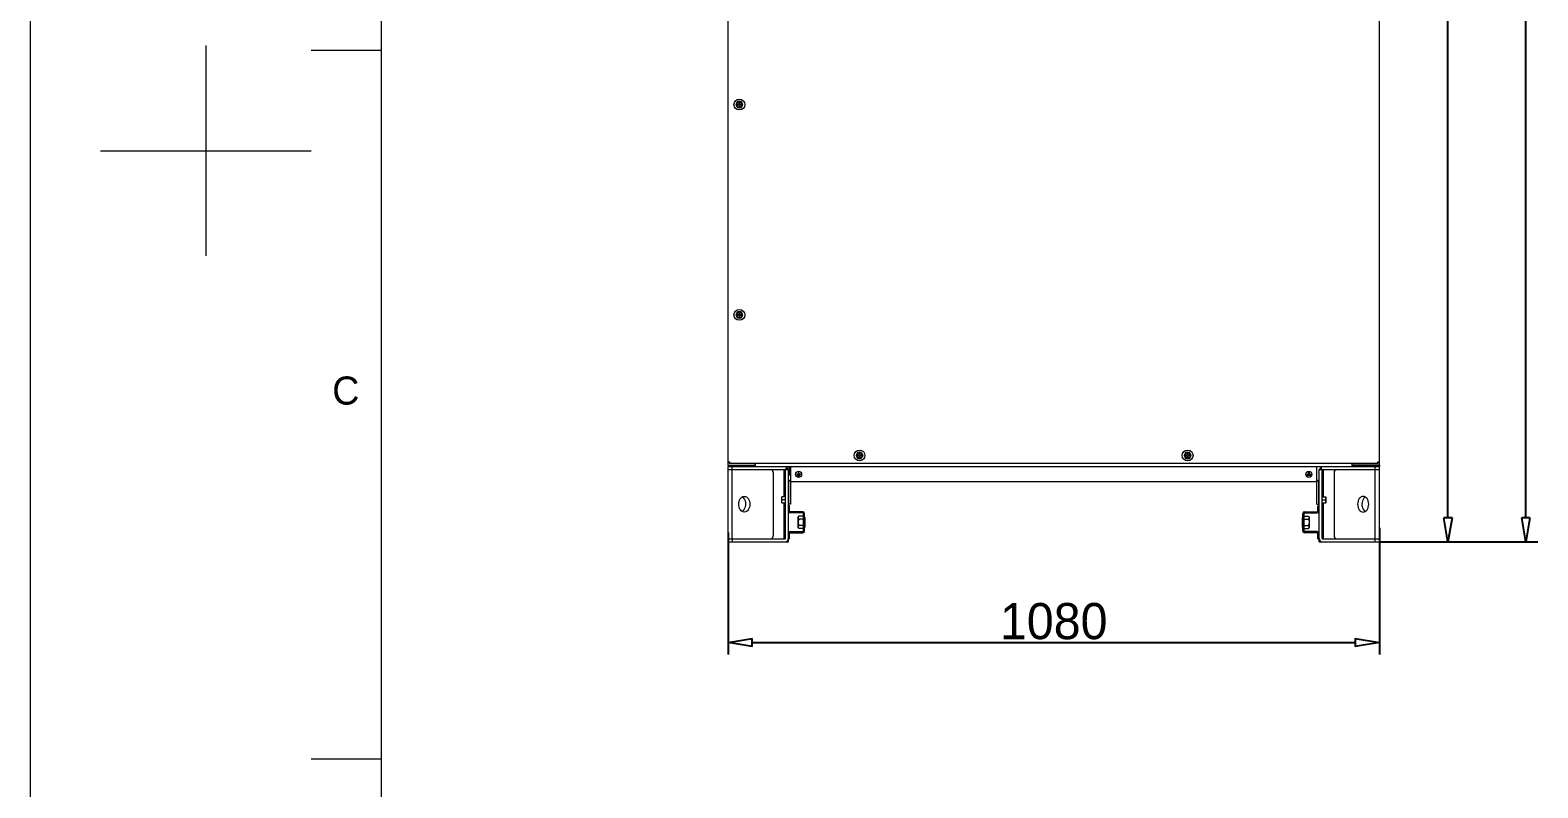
# Model space of a CAD drawing. Header units: inches. Extents: x -4705 to 38647, y 7098 to 31800.
# Drawn here: x 3432 to 5932, y 26846 to 28104 of the extents above; entities that cross this region are included whole.
import ezdxf

# ---------------------------------------------------------------- set-up
doc = ezdxf.new("R2010")
doc.units = ezdxf.units.IN
doc.header["$LTSCALE"] = 10
doc.header["$MEASUREMENT"] = 0
doc.layers.get('0').update_dxf_attribs({"lineweight": 0})
doc.layers.get('Defpoints').update_dxf_attribs({"lineweight": 0})
doc.layers.add('00_COMPONENTS', color=7, linetype='Continuous', lineweight=0)
doc.styles.add('DWGTransNewTextStyle', font='SourceHanSansCN-Normal.ttf')
doc.styles.get("Standard").update_dxf_attribs({"font": 'SourceHanSansCN-Normal.ttf'})
doc.dimstyles.get("Standard").update_dxf_attribs({"dimtxt": 60, "dimasz": 30, "dimexe": 0.18, "dimexo": 0.0625, "dimgap": 5, "dimtad": 0, "dimtoh": 1, "dimdec": 0, "dimdsep": 46, "dimtxsty": 'Standard', "dimblk": 'CLOSEDBLANK', "dimcen": 0.09, "dimadec": 0, "dimazin": 0, "dimtfac": 1, "dimtdec": 0, "dimtofl": 0, "dimtmove": 0, "dimatfit": 3, "dimldrblk": 'CLOSEDBLANK', "dimfxl": 1, "dimtolj": 1, "dimtzin": 0, "dimarcsym": 0})

# ---------------------------------------------------------------- blocks, each defined once
blk = doc.blocks.new('_ClosedBlank')
at = {"color": 0, "linetype": 'ByBlock', "lineweight": -2}
for p, q in [((-1, 0.167), (0, 0)), ((-1, 0.167), (-1, -0.167)), ((0, 0), (-1, -0.167))]:
    blk.add_line(p, q, dxfattribs=at)
blk = doc.blocks.new('*D59')
at = {"color": 0, "lineweight": -2, "transparency": 16777216}
for p, q in [((5669.6, 27277.6), (5669.6, 27067.7)), ((4589.6, 27270.1), (4589.6, 27067.7))]:
    blk.add_line(p, q, dxfattribs=at)
at = {"lineweight": -2, "transparency": 16777216}
blk.add_line((4629.6, 27087.7), (5629.6, 27087.7), dxfattribs=at)
at = {"layer": 'Defpoints', "color": 0, "transparency": 16777216}
for p in [(5669.6, 27279.6), (4589.6, 27272.1), (5669.6, 27087.7)]:
    blk.add_point(p, dxfattribs=at)
at = {"linetype": 'ByBlock', "lineweight": -2, "transparency": 16777216, "xscale": 40, "yscale": 40, "zscale": 40, "rotation": 180}
blk.add_blockref('_ClosedBlank', (4589.6, 27087.7), dxfattribs=at)
at = {"linetype": 'ByBlock', "lineweight": -2, "transparency": 16777216, "xscale": 40, "yscale": 40, "zscale": 40}
blk.add_blockref('_ClosedBlank', (5669.6, 27087.7), dxfattribs=at)
at = {"color": 0, "ltscale": 50, "transparency": 16777216, "insert": (5129.6, 27122.7), "char_height": 60, "attachment_point": 5}
blk.add_mtext('\\A1;1080', dxfattribs=at)
blk = doc.blocks.new('*D60')
at = {"color": 0, "lineweight": -2, "transparency": 16777216}
for p, q in [((5654.1, 29431.1), (5932.4, 29431.1)), ((5671.6, 27254.6), (5932.4, 27254.6))]:
    blk.add_line(p, q, dxfattribs=at)
at = {"lineweight": -2, "transparency": 16777216}
blk.add_line((5912.4, 27294.6), (5912.4, 29391.1), dxfattribs=at)
at = {"layer": 'Defpoints', "color": 0, "transparency": 16777216}
for p in [(5652.1, 29431.1), (5912.4, 29431.1), (5669.6, 27254.6)]:
    blk.add_point(p, dxfattribs=at)
at = {"linetype": 'ByBlock', "lineweight": -2, "transparency": 16777216, "xscale": 40, "yscale": 40, "zscale": 40}
for p, rotation in [((5912.4, 29431.1), 90), ((5912.4, 27254.6), 270)]:
    blk.add_blockref('_ClosedBlank', p, dxfattribs=dict(at, rotation=rotation))
at = {"color": 0, "ltscale": 50, "transparency": 16777216, "insert": (5877.4, 28342.8), "char_height": 60, "attachment_point": 5, "rotation": 90}
blk.add_mtext('\\A1;2177', dxfattribs=at)
blk = doc.blocks.new('*D61')
at = {"color": 0, "lineweight": -2, "transparency": 16777216}
for p, q in [((5671.6, 29404.6), (5803.4, 29404.6)), ((5671.6, 27254.6), (5803.4, 27254.6))]:
    blk.add_line(p, q, dxfattribs=at)
at = {"lineweight": -2, "transparency": 16777216}
blk.add_line((5783.4, 27294.6), (5783.4, 29364.6), dxfattribs=at)
at = {"layer": 'Defpoints', "color": 0, "transparency": 16777216}
for p in [(5669.6, 29404.6), (5783.4, 29404.6), (5669.6, 27254.6)]:
    blk.add_point(p, dxfattribs=at)
at = {"linetype": 'ByBlock', "lineweight": -2, "transparency": 16777216, "xscale": 40, "yscale": 40, "zscale": 40}
for p, rotation in [((5783.4, 29404.6), 90), ((5783.4, 27254.6), 270)]:
    blk.add_blockref('_ClosedBlank', p, dxfattribs=dict(at, rotation=rotation))
at = {"color": 0, "ltscale": 50, "transparency": 16777216, "insert": (5748.4, 28329.6), "char_height": 60, "attachment_point": 5, "rotation": 90}
blk.add_mtext('\\A1;2150', dxfattribs=at)

msp = doc.modelspace()

# ---------------------------------------------------------------- linework, layer by layer
msp.add_line((3432.404, 30441.892), (3432.404, 23525.505))
at = {"color": 7, "linetype": 'Continuous', "lineweight": 0}
for p, q in [((4014.592, 30325.455), (4014.592, 23641.942)), ((3723.498, 28078.211), (3723.498, 27728.898)), ((3898.154, 28070.348), (4014.592, 28070.348)), ((3548.842, 27903.555), (3898.154, 27903.555)), ((3898.154, 26894.329), (4014.592, 26894.329))]:
    msp.add_line(p, q, dxfattribs=at)
at = {"color": 7, "linetype": 'Continuous'}
for p, q in [((5669.642, 27381.566), (5669.642, 29404.566)), ((4589.642, 27381.566), (4589.642, 28893.369)), ((4589.642, 27387.566), (4592.642, 27384.566)), ((4589.642, 27387.566), (4592.642, 27387.566)), ((4589.642, 27381.566), (4634.642, 27381.566)), ((4589.642, 27381.566), (4589.642, 27379.566)), ((4589.642, 27379.566), (4632.642, 27379.566)), ((4589.642, 27254.566), (4589.642, 27379.566)), ((4589.742, 27381.566), (4632.642, 27381.566)), ((4592.642, 27384.566), (4592.642, 27387.566)), ((5666.642, 27384.566), (4592.642, 27384.566)), ((4596.712, 27379.566), (4686.107, 27379.566)), ((4596.712, 27374.566), (4596.712, 27379.566)), ((4632.642, 27381.566), (4632.642, 27379.566)), ((4634.642, 27384.566), (4634.642, 27381.566)), ((4634.642, 27379.566), (4634.642, 27384.566)), ((4686.107, 27379.566), (5573.178, 27379.566)), ((4686.107, 27379.566), (4686.107, 27374.566)), ((4689.607, 27374.566), (4686.107, 27378.066)), ((4690.142, 27379.566), (4690.142, 27378.366)), ((4690.342, 27378.166), (4690.142, 27378.366)), ((4690.142, 27378.366), (4693.642, 27378.366)), ((4690.342, 27378.166), (4693.642, 27378.166)), ((4691.392, 27378.166), (4691.392, 27365.566)), ((4693.642, 27354.566), (4693.642, 27379.566)), ((5565.642, 27354.566), (5565.642, 27379.566)), ((5573.178, 27378.066), (5569.678, 27374.566)), ((5573.178, 27379.566), (5662.572, 27379.566)), ((5573.178, 27379.566), (5573.178, 27374.566)), ((5624.642, 27381.566), (5624.642, 27384.566)), ((5624.642, 27379.566), (5624.642, 27384.566)), ((5669.642, 27381.566), (5624.642, 27381.566)), ((5626.642, 27381.566), (5669.414, 27381.566)), ((5626.642, 27381.566), (5626.642, 27379.566)), ((5626.642, 27379.566), (5669.642, 27379.566)), ((5662.572, 27254.566), (5662.572, 27379.566)), ((5666.642, 27387.566), (5669.642, 27387.566)), ((5666.642, 27387.566), (5666.642, 27384.566)), ((5669.642, 27387.566), (5666.642, 27384.566)), ((5669.642, 27381.566), (5669.642, 27379.566)), ((5669.642, 27254.566), (5669.642, 27379.566)), ((4589.641, 27374.566), (4689.642, 27374.566)), ((4596.712, 27259.566), (4596.712, 27374.566)), ((4664.595, 27369.566), (4664.595, 27264.566)), ((4682.921, 27374.137), (4682.571, 27374.066)), ((4684.642, 27374.066), (4682.571, 27374.066)), ((4682.571, 27329.566), (4682.571, 27374.066)), ((4684.642, 27260.066), (4684.642, 27374.566)), ((4689.642, 27260.066), (4689.642, 27374.566)), ((4689.642, 27354.566), (4690.776, 27354.566)), ((4690.642, 27317.066), (4690.642, 27354.066)), ((4691.892, 27365.066), (4691.392, 27365.566)), ((4691.392, 27365.566), (4693.642, 27365.566)), ((4691.892, 27365.066), (4693.642, 27365.066)), ((4693.142, 27354.066), (4693.142, 27317.066)), ((4693.642, 27354.566), (5565.642, 27354.566)), ((4709.642, 27367.066), (4703.642, 27367.066)), ((4703.642, 27367.066), (4703.642, 27366.466)), ((4703.642, 27366.466), (4709.642, 27366.466)), ((4708.892, 27365.966), (4704.392, 27365.966)), ((4704.392, 27365.966), (4704.392, 27365.366)), ((4704.392, 27365.366), (4708.892, 27365.366)), ((4708.142, 27364.766), (4705.142, 27364.766)), ((4705.142, 27364.766), (4705.142, 27364.166)), ((4705.142, 27364.166), (4708.142, 27364.166)), ((4706.942, 27370.066), (4706.342, 27370.066)), ((4706.342, 27370.066), (4706.342, 27367.066)), ((4706.942, 27367.066), (4706.942, 27370.066)), ((4708.142, 27364.166), (4708.142, 27364.766)), ((4708.892, 27365.366), (4708.892, 27365.966)), ((4709.642, 27366.466), (4709.642, 27367.066)), ((5549.642, 27367.066), (5555.642, 27367.066)), ((5549.642, 27366.466), (5549.642, 27367.066)), ((5555.642, 27366.466), (5549.642, 27366.466)), ((5550.392, 27365.966), (5554.892, 27365.966)), ((5550.392, 27365.366), (5550.392, 27365.966)), ((5554.892, 27365.366), (5550.392, 27365.366)), ((5551.142, 27364.766), (5554.142, 27364.766)), ((5551.142, 27364.166), (5551.142, 27364.766)), ((5554.142, 27364.166), (5551.142, 27364.166)), ((5552.342, 27370.066), (5552.942, 27370.066)), ((5552.342, 27367.066), (5552.342, 27370.066)), ((5552.942, 27370.066), (5552.942, 27367.066)), ((5554.142, 27364.766), (5554.142, 27364.166)), ((5554.892, 27365.966), (5554.892, 27365.366)), ((5555.642, 27367.066), (5555.642, 27366.466)), ((5566.142, 27317.066), (5566.142, 27354.066)), ((5568.508, 27354.566), (5569.642, 27354.566)), ((5568.642, 27354.066), (5568.642, 27317.066)), ((5569.642, 27374.566), (5669.642, 27374.566)), ((5569.642, 27260.066), (5569.642, 27374.566)), ((5574.642, 27260.066), (5574.642, 27374.566)), ((5574.642, 27374.066), (5576.713, 27374.066)), ((5576.363, 27374.137), (5576.713, 27374.066)), ((5576.713, 27329.566), (5576.713, 27374.066)), ((5594.689, 27369.566), (5594.689, 27264.566)), ((4684.642, 27329.566), (4678.642, 27329.566)), ((4678.642, 27319.566), (4678.642, 27329.566)), ((5574.642, 27329.566), (5580.642, 27329.566)), ((5580.642, 27329.566), (5580.642, 27319.566)), ((4678.642, 27319.566), (4684.642, 27319.566)), ((4684.642, 27324.566), (4679.416, 27324.566)), ((4682.571, 27260.066), (4682.571, 27319.566)), ((4691.642, 27314.566), (4689.642, 27314.566)), ((4693.142, 27317.066), (4690.642, 27317.066)), ((4691.642, 27305.566), (4691.642, 27314.566)), ((4713.642, 27304.566), (4692.642, 27304.566)), ((4713.642, 27302.566), (4692.642, 27302.566)), ((4714.642, 27272.566), (4714.642, 27301.566)), ((4716.642, 27272.566), (4716.642, 27301.566)), ((5542.642, 27272.566), (5542.642, 27301.566)), ((5544.642, 27272.566), (5544.642, 27301.566)), ((5545.642, 27304.566), (5566.642, 27304.566)), ((5545.642, 27302.566), (5566.642, 27302.566)), ((5566.142, 27317.066), (5568.642, 27317.066)), ((5567.642, 27314.566), (5569.642, 27314.566)), ((5567.642, 27305.566), (5567.642, 27314.566)), ((5574.642, 27324.566), (5579.869, 27324.566)), ((5574.642, 27319.566), (5580.642, 27319.566)), ((5576.713, 27260.066), (5576.713, 27319.566)), ((4707.535, 27297.458), (4706.142, 27296.066)), ((4706.142, 27278.066), (4706.142, 27296.066)), ((4707.535, 27276.673), (4706.142, 27278.066)), ((4714.642, 27297.458), (4707.535, 27297.458)), ((4714.642, 27292.262), (4707.535, 27292.262)), ((4714.642, 27281.869), (4707.535, 27281.869)), ((4714.642, 27276.673), (4707.535, 27276.673)), ((4717.642, 27295.056), (4716.642, 27295.056)), ((4717.642, 27279.076), (4716.642, 27279.076)), ((4717.642, 27279.076), (4717.642, 27295.056)), ((5541.642, 27295.056), (5542.642, 27295.056)), ((5541.642, 27295.056), (5541.642, 27279.076)), ((5541.642, 27279.076), (5542.642, 27279.076)), ((5544.642, 27297.458), (5551.75, 27297.458)), ((5544.642, 27292.262), (5551.75, 27292.262)), ((5544.642, 27281.869), (5551.75, 27281.869)), ((5544.642, 27276.673), (5551.75, 27276.673)), ((5551.75, 27297.458), (5553.142, 27296.066)), ((5551.75, 27276.673), (5553.142, 27278.066)), ((5553.142, 27296.066), (5553.142, 27278.066)), ((4589.641, 27259.566), (4684.142, 27259.566)), ((4589.642, 27254.566), (4689.642, 27254.566)), ((4596.712, 27259.566), (4596.712, 27254.566)), ((4691.642, 27259.566), (4689.642, 27259.566)), ((4689.642, 27254.566), (4689.642, 27259.566)), ((4691.642, 27259.566), (4691.642, 27268.566)), ((4692.642, 27271.566), (4713.642, 27271.566)), ((4692.642, 27269.566), (4713.642, 27269.566)), ((5566.642, 27271.566), (5545.642, 27271.566)), ((5566.642, 27269.566), (5545.642, 27269.566)), ((5567.642, 27259.566), (5567.642, 27268.566)), ((5567.642, 27259.566), (5569.642, 27259.566)), ((5569.642, 27254.566), (5569.642, 27259.566)), ((5569.642, 27254.566), (5669.642, 27254.566)), ((5575.142, 27259.566), (5669.642, 27259.566))]:
    msp.add_line(p, q, dxfattribs=at)
for centre in [(4706.642, 27366.566), (5552.642, 27366.566)]:
    msp.add_circle(centre, 5, dxfattribs=at)
for centre, radius, start, end in [((4686.782, 27359.517), 15.089, 98.145749, 99.036143), ((4693.642, 27354.066), 3, 90, 180), ((4693.642, 27354.066), 0.5, 90, 180), ((5565.642, 27354.066), 3, 0, 90), ((5565.642, 27354.066), 0.5, 0, 90), ((5572.502, 27359.517), 15.089, 80.963857, 81.854251), ((4692.642, 27305.566), 3, 180, 270), ((4692.642, 27305.566), 1, 180, 270), ((4713.642, 27301.566), 3, 0, 90), ((4713.642, 27301.566), 1, 0, 90), ((5545.642, 27301.566), 3, 90, 180), ((5545.642, 27301.566), 1, 90, 180), ((5566.642, 27305.566), 3, 270, 0), ((5566.642, 27305.566), 1, 270, 0), ((4708.442, 27279.274), 2.3, 180.060723, 190.140882), ((5550.777, 27279.284), 2.366, 349.899533, 350.932886), ((5550.806, 27279.279), 2.337, 350.930943, 353.018857), ((5550.84, 27279.275), 2.303, 353.019497, 355.087424), ((5550.862, 27279.273), 2.28, 355.134672, 356.199676), ((5550.875, 27279.272), 2.267, 356.199716, 357.269498), ((5550.886, 27279.272), 2.256, 357.269575, 358.297602), ((5550.898, 27279.271), 2.244, 358.3431, 359.999211), ((4684.142, 27260.066), 5.5, 270, 0), ((4684.142, 27260.066), 0.5, 270, 0), ((4692.642, 27268.566), 3, 90, 180), ((4692.642, 27268.566), 1, 90, 180), ((4713.642, 27272.566), 3, 270, 0), ((4713.642, 27272.566), 1, 270, 0), ((5545.642, 27272.566), 3, 180, 270), ((5545.642, 27272.566), 1, 180, 270), ((5566.642, 27268.566), 3, 0, 90), ((5566.642, 27268.566), 1, 0, 90), ((5575.142, 27260.066), 5.5, 180, 270), ((5575.142, 27260.066), 0.5, 180, 270)]:
    msp.add_arc(centre, radius, start, end, dxfattribs=at)
for points, knots in [([(4686.107, 27379.566), (4686.226, 27379.566), (4687.008, 27379.07), (4686.95, 27378.026), (4686.92, 27377.305)], [0, 0, 0, 0, 0.14178984, 1, 1, 1, 1]), ([(4686.92, 27377.305), (4686.911, 27377.096), (4686.828, 27376.163), (4686.58, 27375.247), (4686.318, 27374.57)], [0, 0, 0, 0, 0.22353811, 1, 1, 1, 1]), ([(5573.178, 27379.566), (5573.059, 27379.566), (5572.277, 27379.07), (5572.335, 27378.026), (5572.365, 27377.305)], [0, 0, 0, 0, 0.14178984, 1, 1, 1, 1]), ([(5572.365, 27377.305), (5572.373, 27377.096), (5572.457, 27376.163), (5572.705, 27375.247), (5572.967, 27374.57)], [0, 0, 0, 0, 0.22353811, 1, 1, 1, 1]), ([(4664.595, 27369.566), (4664.595, 27370.794), (4664.127, 27373.077), (4662.025, 27374.566), (4661.059, 27374.566)], [0, 0, 0, 0, 0.55976684, 1, 1, 1, 1]), ([(5598.224, 27374.566), (5597.259, 27374.566), (5595.156, 27373.077), (5594.689, 27370.794), (5594.689, 27369.566)], [0, 0, 0, 0, 0.44023316, 1, 1, 1, 1]), ([(4607.319, 27317.066), (4607.319, 27318.74), (4607.757, 27321.99), (4609.681, 27326.245), (4612.677, 27329.274), (4615.293, 27330.066), (4616.511, 27330.066)], [0, 0, 0, 0, 0.28796877, 0.55534426, 0.79053327, 1, 1, 1, 1]), ([(4612.99, 27329.057), (4613.858, 27328.543), (4617.316, 27325.489), (4618.633, 27320.588), (4618.633, 27317.066)], [0, 0, 0, 0, 0.22266199, 1, 1, 1, 1]), ([(4616.511, 27330.066), (4617.729, 27330.066), (4620.346, 27329.274), (4623.342, 27326.245), (4625.266, 27321.99), (4625.704, 27318.74), (4625.704, 27317.066)], [0, 0, 0, 0, 0.20946673, 0.44465574, 0.71203123, 1, 1, 1, 1]), ([(4678.642, 27327.066), (4678.642, 27327.719), (4678.893, 27328.599), (4679.304, 27329.372), (4679.416, 27329.566)], [0, 0, 0, 0, 0.74500873, 1, 1, 1, 1]), ([(4679.416, 27324.566), (4679.304, 27324.759), (4678.893, 27325.532), (4678.642, 27326.412), (4678.642, 27327.066)], [0, 0, 0, 0, 0.25499126, 1, 1, 1, 1]), ([(5579.869, 27329.566), (5579.981, 27329.372), (5580.391, 27328.599), (5580.642, 27327.719), (5580.642, 27327.066)], [0, 0, 0, 0, 0.25499126, 1, 1, 1, 1]), ([(5580.642, 27327.066), (5580.642, 27326.412), (5580.391, 27325.532), (5579.981, 27324.759), (5579.869, 27324.566)], [0, 0, 0, 0, 0.74500873, 1, 1, 1, 1]), ([(5642.772, 27330.066), (5641.554, 27330.066), (5638.938, 27329.274), (5635.941, 27326.245), (5634.018, 27321.99), (5633.58, 27318.74), (5633.58, 27317.066)], [0, 0, 0, 0, 0.20946673, 0.44465574, 0.71203123, 1, 1, 1, 1]), ([(5646.294, 27329.057), (5645.426, 27328.543), (5641.968, 27325.489), (5640.651, 27320.588), (5640.651, 27317.066)], [0, 0, 0, 0, 0.22266199, 1, 1, 1, 1]), ([(5651.965, 27317.066), (5651.965, 27318.74), (5651.527, 27321.99), (5649.603, 27326.245), (5646.607, 27329.274), (5643.99, 27330.066), (5642.772, 27330.066)], [0, 0, 0, 0, 0.28796877, 0.55534426, 0.79053327, 1, 1, 1, 1]), ([(4616.511, 27304.066), (4615.293, 27304.066), (4612.677, 27304.857), (4609.681, 27307.886), (4607.757, 27312.141), (4607.319, 27315.391), (4607.319, 27317.066)], [0, 0, 0, 0, 0.20946673, 0.44465574, 0.71203123, 1, 1, 1, 1]), ([(4618.633, 27317.066), (4618.633, 27315.805), (4618.206, 27311.349), (4615.79, 27306.731), (4612.99, 27305.074)], [0, 0, 0, 0, 0.2792902, 1, 1, 1, 1]), ([(4625.704, 27317.066), (4625.704, 27315.391), (4625.266, 27312.141), (4623.342, 27307.886), (4620.346, 27304.857), (4617.729, 27304.066), (4616.511, 27304.066)], [0, 0, 0, 0, 0.28796877, 0.55534426, 0.79053327, 1, 1, 1, 1]), ([(4678.642, 27322.066), (4678.642, 27322.719), (4678.893, 27323.599), (4679.304, 27324.372), (4679.416, 27324.566)], [0, 0, 0, 0, 0.74500873, 1, 1, 1, 1]), ([(4679.416, 27319.566), (4679.304, 27319.759), (4678.893, 27320.532), (4678.642, 27321.412), (4678.642, 27322.066)], [0, 0, 0, 0, 0.25499126, 1, 1, 1, 1]), ([(5579.869, 27324.566), (5579.981, 27324.372), (5580.391, 27323.599), (5580.642, 27322.719), (5580.642, 27322.066)], [0, 0, 0, 0, 0.25499126, 1, 1, 1, 1]), ([(5580.642, 27322.066), (5580.642, 27321.412), (5580.391, 27320.532), (5579.981, 27319.759), (5579.869, 27319.566)], [0, 0, 0, 0, 0.74500873, 1, 1, 1, 1]), ([(5633.58, 27317.066), (5633.58, 27315.391), (5634.018, 27312.141), (5635.941, 27307.886), (5638.938, 27304.857), (5641.554, 27304.066), (5642.772, 27304.066)], [0, 0, 0, 0, 0.28796877, 0.55534426, 0.79053327, 1, 1, 1, 1]), ([(5640.651, 27317.066), (5640.651, 27315.805), (5641.077, 27311.349), (5643.494, 27306.731), (5646.294, 27305.074)], [0, 0, 0, 0, 0.2792902, 1, 1, 1, 1]), ([(5642.772, 27304.066), (5643.99, 27304.066), (5646.607, 27304.857), (5649.603, 27307.886), (5651.527, 27312.141), (5651.965, 27315.391), (5651.965, 27317.066)], [0, 0, 0, 0, 0.20946673, 0.44465574, 0.71203123, 1, 1, 1, 1]), ([(4706.142, 27294.86), (4706.142, 27295.088), (4706.304, 27296.092), (4706.989, 27296.912), (4707.535, 27297.458)], [0, 0, 0, 0, 0.22797995, 1, 1, 1, 1]), ([(4707.535, 27292.262), (4707.338, 27292.458), (4706.669, 27293.177), (4706.142, 27294.144), (4706.142, 27294.86)], [0, 0, 0, 0, 0.27961361, 1, 1, 1, 1]), ([(4706.142, 27287.066), (4706.142, 27287.518), (4706.28, 27289.323), (4706.93, 27291.053), (4707.535, 27292.262)], [0, 0, 0, 0, 0.2506403, 1, 1, 1, 1]), ([(4707.535, 27281.869), (4706.93, 27283.078), (4706.28, 27284.808), (4706.142, 27286.614), (4706.142, 27287.066)], [0, 0, 0, 0, 0.74935975, 1, 1, 1, 1]), ([(4706.142, 27279.271), (4706.142, 27279.499), (4706.304, 27280.503), (4706.989, 27281.324), (4707.535, 27281.869)], [0, 0, 0, 0, 0.22797995, 1, 1, 1, 1]), ([(4707.535, 27276.673), (4707.366, 27276.841), (4706.78, 27277.47), (4706.288, 27278.25), (4706.178, 27278.869)], [0, 0, 0, 0, 0.27450565, 1, 1, 1, 1]), ([(5551.75, 27297.458), (5551.946, 27297.261), (5552.616, 27296.542), (5553.142, 27295.576), (5553.142, 27294.86)], [0, 0, 0, 0, 0.27961361, 1, 1, 1, 1]), ([(5553.142, 27294.86), (5553.142, 27294.632), (5552.98, 27293.628), (5552.296, 27292.807), (5551.75, 27292.262)], [0, 0, 0, 0, 0.22797995, 1, 1, 1, 1]), ([(5551.75, 27292.262), (5552.354, 27291.053), (5553.005, 27289.323), (5553.142, 27287.518), (5553.142, 27287.066)], [0, 0, 0, 0, 0.74935975, 1, 1, 1, 1]), ([(5553.142, 27287.066), (5553.142, 27286.614), (5553.005, 27284.808), (5552.354, 27283.078), (5551.75, 27281.869)], [0, 0, 0, 0, 0.2506403, 1, 1, 1, 1]), ([(5551.75, 27281.869), (5551.946, 27281.673), (5552.616, 27280.954), (5553.142, 27279.987), (5553.142, 27279.271)], [0, 0, 0, 0, 0.27961361, 1, 1, 1, 1]), ([(5553.106, 27278.869), (5553.071, 27278.673), (5552.808, 27277.836), (5552.224, 27277.147), (5551.75, 27276.673)], [0, 0, 0, 0, 0.22885694, 1, 1, 1, 1]), ([(4661.059, 27259.566), (4662.025, 27259.566), (4664.127, 27261.054), (4664.595, 27263.338), (4664.595, 27264.566)], [0, 0, 0, 0, 0.44023316, 1, 1, 1, 1]), ([(4682.218, 27259.566), (4682.314, 27259.566), (4682.499, 27259.738), (4682.571, 27259.947), (4682.571, 27260.066)], [0, 0, 0, 0, 0.44703395, 1, 1, 1, 1]), ([(5577.067, 27259.566), (5576.971, 27259.566), (5576.785, 27259.738), (5576.713, 27259.947), (5576.713, 27260.066)], [0, 0, 0, 0, 0.44703395, 1, 1, 1, 1]), ([(5594.689, 27264.566), (5594.689, 27263.338), (5595.156, 27261.054), (5597.259, 27259.566), (5598.224, 27259.566)], [0, 0, 0, 0, 0.55976684, 1, 1, 1, 1])]:
    msp.add_open_spline(points, degree=3, knots=knots, dxfattribs=at)
for points in [[(4684.412, 27374.419), (4683.913, 27374.34), (4683.417, 27374.238), (4682.921, 27374.137)], [(5574.872, 27374.419), (5575.372, 27374.34), (5575.868, 27374.238), (5576.363, 27374.137)]]:
    msp.add_open_spline(points, degree=3, dxfattribs=at)
at = {"layer": '00_COMPONENTS', "color": 7, "linetype": 'Continuous'}
for p, q in [((4605.506, 27985.155), (4602.619, 27980.155)), ((4602.619, 27980.155), (4605.506, 27975.155)), ((4605.292, 27980.655), (4605.292, 27979.655)), ((4607.392, 27980.655), (4605.292, 27980.655)), ((4605.292, 27979.655), (4607.392, 27979.655)), ((4611.279, 27985.155), (4605.506, 27985.155)), ((4605.506, 27975.155), (4611.279, 27975.155)), ((4607.892, 27983.255), (4607.892, 27981.155)), ((4608.892, 27983.255), (4607.892, 27983.255)), ((4607.892, 27979.155), (4607.892, 27977.055)), ((4607.892, 27977.055), (4608.892, 27977.055)), ((4608.892, 27981.155), (4608.892, 27983.255)), ((4608.892, 27977.055), (4608.892, 27979.155)), ((4611.492, 27980.655), (4609.392, 27980.655)), ((4609.392, 27979.655), (4611.492, 27979.655)), ((4614.166, 27980.155), (4611.279, 27985.155)), ((4611.279, 27975.155), (4614.166, 27980.155)), ((4611.492, 27979.655), (4611.492, 27980.655)), ((4605.506, 27636.155), (4602.619, 27631.155)), ((4602.619, 27631.155), (4605.506, 27626.155)), ((4605.292, 27631.655), (4605.292, 27630.655)), ((4607.392, 27631.655), (4605.292, 27631.655)), ((4605.292, 27630.655), (4607.392, 27630.655)), ((4611.279, 27636.155), (4605.506, 27636.155)), ((4605.506, 27626.155), (4611.279, 27626.155)), ((4607.892, 27634.255), (4607.892, 27632.155)), ((4608.892, 27634.255), (4607.892, 27634.255)), ((4607.892, 27630.155), (4607.892, 27628.055)), ((4607.892, 27628.055), (4608.892, 27628.055)), ((4608.892, 27632.155), (4608.892, 27634.255)), ((4608.892, 27628.055), (4608.892, 27630.155)), ((4611.492, 27631.655), (4609.392, 27631.655)), ((4609.392, 27630.655), (4611.492, 27630.655)), ((4614.166, 27631.155), (4611.279, 27636.155)), ((4611.279, 27626.155), (4614.166, 27631.155)), ((4611.492, 27630.655), (4611.492, 27631.655)), ((4804.756, 27402.905), (4801.869, 27397.905)), ((4810.529, 27402.905), (4804.756, 27402.905)), ((4807.142, 27401.005), (4807.142, 27398.905)), ((4808.142, 27401.005), (4807.142, 27401.005)), ((4808.142, 27398.905), (4808.142, 27401.005)), ((4813.416, 27397.905), (4810.529, 27402.905)), ((5348.756, 27402.905), (5345.869, 27397.905)), ((5354.529, 27402.905), (5348.756, 27402.905)), ((5351.142, 27401.005), (5351.142, 27398.905)), ((5352.142, 27401.005), (5351.142, 27401.005)), ((5352.142, 27398.905), (5352.142, 27401.005)), ((5357.416, 27397.905), (5354.529, 27402.905)), ((4801.869, 27397.905), (4804.756, 27392.905)), ((4804.542, 27398.405), (4804.542, 27397.405)), ((4806.642, 27398.405), (4804.542, 27398.405)), ((4804.542, 27397.405), (4806.642, 27397.405)), ((4804.756, 27392.905), (4810.529, 27392.905)), ((4807.142, 27396.905), (4807.142, 27394.805)), ((4807.142, 27394.805), (4808.142, 27394.805)), ((4808.142, 27394.805), (4808.142, 27396.905)), ((4810.742, 27398.405), (4808.642, 27398.405)), ((4808.642, 27397.405), (4810.742, 27397.405)), ((4810.529, 27392.905), (4813.416, 27397.905)), ((4810.742, 27397.405), (4810.742, 27398.405)), ((5345.869, 27397.905), (5348.756, 27392.905)), ((5348.542, 27398.405), (5348.542, 27397.405)), ((5350.642, 27398.405), (5348.542, 27398.405)), ((5348.542, 27397.405), (5350.642, 27397.405)), ((5348.756, 27392.905), (5354.529, 27392.905)), ((5351.142, 27396.905), (5351.142, 27394.805)), ((5351.142, 27394.805), (5352.142, 27394.805)), ((5352.142, 27394.805), (5352.142, 27396.905)), ((5354.742, 27398.405), (5352.642, 27398.405)), ((5352.642, 27397.405), (5354.742, 27397.405)), ((5354.529, 27392.905), (5357.416, 27397.905)), ((5354.742, 27397.405), (5354.742, 27398.405))]:
    msp.add_line(p, q, dxfattribs=at)
for centre, radius in [((4608.392, 27980.155), 9), ((4608.392, 27980.155), 4.5), ((4608.392, 27631.155), 9), ((4608.392, 27631.155), 4.5), ((4807.642, 27397.905), 9), ((4807.642, 27397.905), 4.5), ((5351.642, 27397.905), 9), ((5351.642, 27397.905), 4.5)]:
    msp.add_circle(centre, radius, dxfattribs=at)
for centre, radius, start, end in [((4608.392, 27980.155), 5.474, 174.007553, 185.992447), ((4608.392, 27980.155), 5.355, 129.020216, 170.979784), ((4608.392, 27980.155), 5.355, 189.020216, 230.979784), ((4608.392, 27980.155), 5.474, 114.007553, 125.992447), ((4608.392, 27980.155), 5.474, 234.007553, 245.992447), ((4608.392, 27980.155), 5.355, 69.020216, 110.979784), ((4608.392, 27980.155), 5.355, 249.020216, 290.979784), ((4607.392, 27981.155), 0.5, 270, 0), ((4607.392, 27979.155), 0.5, 0, 90), ((4609.392, 27981.155), 0.5, 180, 270), ((4609.392, 27979.155), 0.5, 90, 180), ((4608.392, 27980.155), 5.474, 54.007553, 65.992447), ((4608.392, 27980.155), 5.474, 294.007553, 305.992447), ((4608.392, 27980.155), 5.355, 9.020216, 50.979784), ((4608.392, 27980.155), 5.355, 309.020216, 350.979784), ((4608.392, 27980.155), 5.474, 354.007553, 5.992447), ((4608.392, 27631.155), 5.474, 174.007553, 185.992447), ((4608.392, 27631.155), 5.355, 129.020216, 170.979784), ((4608.392, 27631.155), 5.355, 189.020216, 230.979784), ((4608.392, 27631.155), 5.474, 114.007553, 125.992447), ((4608.392, 27631.155), 5.474, 234.007553, 245.992447), ((4608.392, 27631.155), 5.355, 69.020216, 110.979784), ((4608.392, 27631.155), 5.355, 249.020216, 290.979784), ((4607.392, 27632.155), 0.5, 270, 0), ((4607.392, 27630.155), 0.5, 0, 90), ((4609.392, 27632.155), 0.5, 180, 270), ((4609.392, 27630.155), 0.5, 90, 180), ((4608.392, 27631.155), 5.474, 54.007553, 65.992447), ((4608.392, 27631.155), 5.474, 294.007553, 305.992447), ((4608.392, 27631.155), 5.355, 9.020216, 50.979784), ((4608.392, 27631.155), 5.355, 309.020216, 350.979784), ((4608.392, 27631.155), 5.474, 354.007553, 5.992447), ((4807.642, 27397.905), 5.355, 129.020216, 170.979784), ((4807.642, 27397.905), 5.474, 114.007553, 125.992447), ((4807.642, 27397.905), 5.355, 69.020216, 110.979784), ((4807.642, 27397.905), 5.474, 54.007553, 65.992447), ((4807.642, 27397.905), 5.355, 9.020216, 50.979784), ((5351.642, 27397.905), 5.355, 129.020216, 170.979784), ((5351.642, 27397.905), 5.474, 114.007553, 125.992447), ((5351.642, 27397.905), 5.355, 69.020216, 110.979784), ((5351.642, 27397.905), 5.474, 54.007553, 65.992447), ((5351.642, 27397.905), 5.355, 9.020216, 50.979784), ((4807.642, 27397.905), 5.474, 174.007553, 185.992447), ((4807.642, 27397.905), 5.355, 189.020216, 230.979784), ((4807.642, 27397.905), 5.474, 234.007553, 245.992447), ((4807.642, 27397.905), 5.355, 249.020216, 290.979784), ((4806.642, 27398.905), 0.5, 270, 0), ((4806.642, 27396.905), 0.5, 0, 90), ((4808.642, 27398.905), 0.5, 180, 270), ((4808.642, 27396.905), 0.5, 90, 180), ((4807.642, 27397.905), 5.474, 294.007553, 305.992447), ((4807.642, 27397.905), 5.355, 309.020216, 350.979784), ((4807.642, 27397.905), 5.474, 354.007553, 5.992447), ((5351.642, 27397.905), 5.474, 174.007553, 185.992447), ((5351.642, 27397.905), 5.355, 189.020216, 230.979784), ((5351.642, 27397.905), 5.474, 234.007553, 245.992447), ((5351.642, 27397.905), 5.355, 249.020216, 290.979784), ((5350.642, 27398.905), 0.5, 270, 0), ((5350.642, 27396.905), 0.5, 0, 90), ((5352.642, 27398.905), 0.5, 180, 270), ((5352.642, 27396.905), 0.5, 90, 180), ((5351.642, 27397.905), 5.474, 294.007553, 305.992447), ((5351.642, 27397.905), 5.355, 309.020216, 350.979784), ((5351.642, 27397.905), 5.474, 354.007553, 5.992447)]:
    msp.add_arc(centre, radius, start, end, dxfattribs=at)

# ---------------------------------------------------------------- texts
at = {"color": 7, "linetype": 'Continuous', "lineweight": 0, "insert": (3955.807, 27528.965), "char_height": 46.575, "attachment_point": 2, "style": 'DWGTransNewTextStyle'}
msp.add_mtext('C', dxfattribs=at)

# ---------------------------------------------------------------- dimensions: what is measured, and where the dimension line sits
at = {"color": 0}
for base, p1, p2, override, picture, middle in [((5912.386056624, 29431.065577981), (5669.64226343, 27254.565577981), (5652.14226343, 29431.065577981), {"dimasz": 40, "dimexe": 20, "dimexo": 2, "dimtad": 1, "dimdec": 0, "dimtxsty": 'Standard', "dimclrd": 256, "dimtmove": 1, "dimatfit": 2, "dimldrblk": 'ClosedBlank'}, '*D60', (5877.386056624, 28342.815577981)), ((5783.357, 29404.566), (5669.642, 27254.566), (5669.642, 29404.566), {"dimasz": 40, "dimexe": 20, "dimexo": 2, "dimtad": 1, "dimtxsty": 'Standard', "dimclrd": 256, "dimtmove": 1, "dimatfit": 2, "dimldrblk": 'ClosedBlank'}, '*D61', (5748.357, 28329.566))]:
    dim = msp.add_linear_dim(base=base, p1=p1, p2=p2, angle=90, dimstyle='Standard', override=override, dxfattribs=at)
    dim.commit()
    dim.dimension.update_dxf_attribs({"geometry": picture, "text_midpoint": middle})
dim = msp.add_linear_dim(base=(5669.642, 27087.697), p1=(4589.642, 27272.095), p2=(5669.642, 27279.566), dimstyle='Standard', override={"dimasz": 40, "dimexe": 20, "dimexo": 2, "dimtad": 1, "dimclrd": 256, "dimtmove": 1, "dimatfit": 2}, dxfattribs=at)
dim.commit()
dim.dimension.update_dxf_attribs({"geometry": '*D59', "text_midpoint": (5129.642, 27122.697)})

doc.saveas('drawing.dxf')
